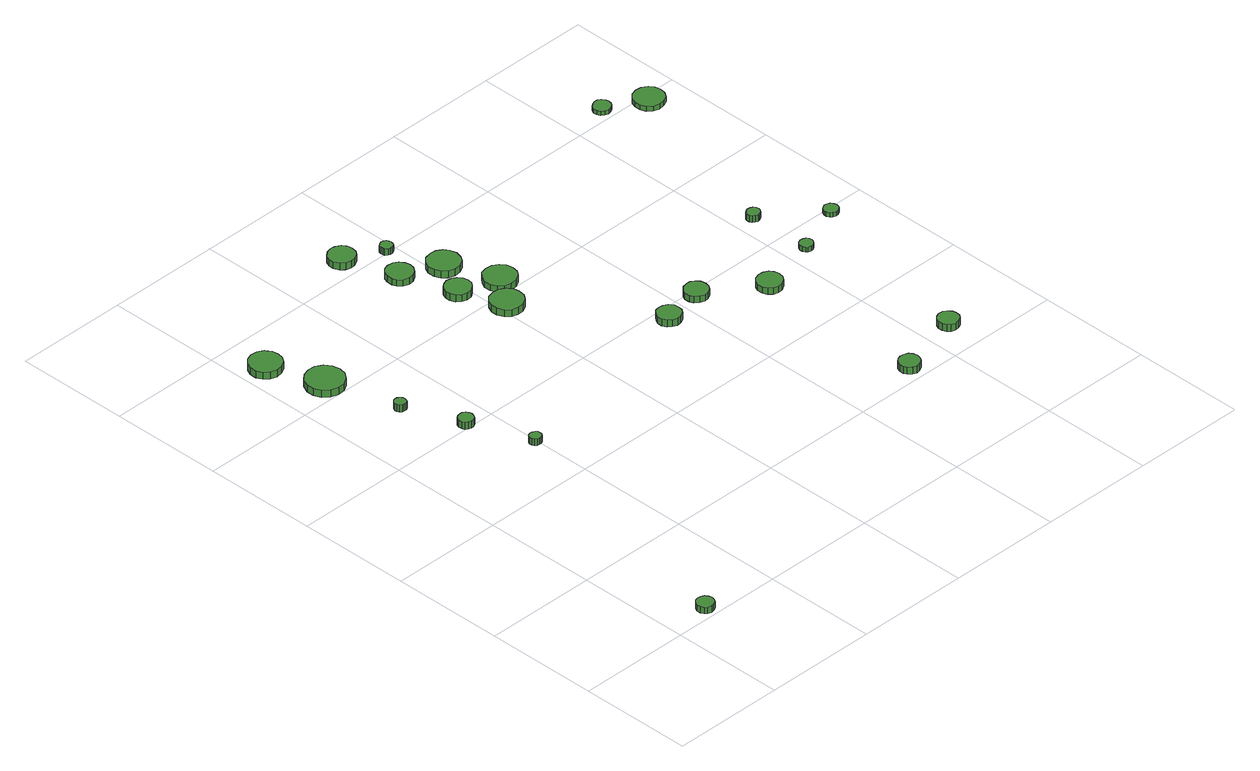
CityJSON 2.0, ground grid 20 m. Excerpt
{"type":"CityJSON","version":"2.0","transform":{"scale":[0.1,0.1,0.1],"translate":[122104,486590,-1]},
"CityObjects":{
"tree1":{"type":"SolitaryVegetationObject","attributes":{"function":"something"},"geometry":[{"type":"MultiSurface","lod":"1","boundaries":[[[0,1,2,3,4,5,6,7,8,9,10,11,12,13,14]],[[15,16,17,18,19,20,21,22,23,24,25,26,27,28,29]],[[0,29,28,1]],[[1,28,27,2]],[[2,27,26,3]],[[3,26,25,4]],[[4,25,24,5]],[[5,24,23,6]],[[6,23,22,7]],[[7,22,21,8]],[[8,21,20,9]],[[9,20,19,10]],[[10,19,18,11]],[[11,18,17,12]],[[12,17,16,13]],[[13,16,15,14]],[[14,15,29,0]]]}]},
"tree2":{"type":"SolitaryVegetationObject","attributes":{"function":"something"},"geometry":[{"type":"MultiSurface","lod":"1","boundaries":[[[30,31,32,33,34,35,36,37,38,39,40,41,42,43,44]],[[45,46,47,48,49,50,51,52,53,54,55,56,57,58,59]],[[30,59,58,31]],[[31,58,57,32]],[[32,57,56,33]],[[33,56,55,34]],[[34,55,54,35]],[[35,54,53,36]],[[36,53,52,37]],[[37,52,51,38]],[[38,51,50,39]],[[39,50,49,40]],[[40,49,48,41]],[[41,48,47,42]],[[42,47,46,43]],[[43,46,45,44]],[[44,45,59,30]]]}]},
"tree3":{"type":"SolitaryVegetationObject","attributes":{"function":"something"},"geometry":[{"type":"MultiSurface","lod":"1","boundaries":[[[60,61,62,63,64,65,66,67,68,69,70,71,72,73,74]],[[75,76,77,78,79,80,81,82,83,84,85,86,87,88,89]],[[60,89,88,61]],[[61,88,87,62]],[[62,87,86,63]],[[63,86,85,64]],[[64,85,84,65]],[[65,84,83,66]],[[66,83,82,67]],[[67,82,81,68]],[[68,81,80,69]],[[69,80,79,70]],[[70,79,78,71]],[[71,78,77,72]],[[72,77,76,73]],[[73,76,75,74]],[[74,75,89,60]]]}]},
"tree4":{"type":"SolitaryVegetationObject","attributes":{"function":"something"},"geometry":[{"type":"MultiSurface","lod":"1","boundaries":[[[90,91,92,93,94,95,96,97,98,99,100,101,102,103,104]],[[105,106,107,108,109,110,111,112,113,114,115,116,117,118,119]],[[90,119,118,91]],[[91,118,117,92]],[[92,117,116,93]],[[93,116,115,94]],[[94,115,114,95]],[[95,114,113,96]],[[96,113,112,97]],[[97,112,111,98]],[[98,111,110,99]],[[99,110,109,100]],[[100,109,108,101]],[[101,108,107,102]],[[102,107,106,103]],[[103,106,105,104]],[[104,105,119,90]]]}]},
"tree5":{"type":"SolitaryVegetationObject","attributes":{"function":"something"},"geometry":[{"type":"MultiSurface","lod":"1","boundaries":[[[120,121,122,123,124,125,126,127,128,129,130,131,132,133,134]],[[135,136,137,138,139,140,141,142,143,144,145,146,147,148,149]],[[120,149,148,121]],[[121,148,147,122]],[[122,147,146,123]],[[123,146,145,124]],[[124,145,144,125]],[[125,144,143,126]],[[126,143,142,127]],[[127,142,141,128]],[[128,141,140,129]],[[129,140,139,130]],[[130,139,138,131]],[[131,138,137,132]],[[132,137,136,133]],[[133,136,135,134]],[[134,135,149,120]]]}]},
"tree6":{"type":"SolitaryVegetationObject","attributes":{"function":"something"},"geometry":[{"type":"MultiSurface","lod":"1","boundaries":[[[150,151,152,153,154,155,156,157,158,159,160,161,162,163,164]],[[165,166,167,168,169,170,171,172,173,174,175,176,177,178,179]],[[150,179,178,151]],[[151,178,177,152]],[[152,177,176,153]],[[153,176,175,154]],[[154,175,174,155]],[[155,174,173,156]],[[156,173,172,157]],[[157,172,171,158]],[[158,171,170,159]],[[159,170,169,160]],[[160,169,168,161]],[[161,168,167,162]],[[162,167,166,163]],[[163,166,165,164]],[[164,165,179,150]]]}]},
"tree7":{"type":"SolitaryVegetationObject","attributes":{"function":"something"},"geometry":[{"type":"MultiSurface","lod":"1","boundaries":[[[180,181,182,183,184,185,186,187,188,189,190,191,192,193,194]],[[195,196,197,198,199,200,201,202,203,204,205,206,207,208,209]],[[180,209,208,181]],[[181,208,207,182]],[[182,207,206,183]],[[183,206,205,184]],[[184,205,204,185]],[[185,204,203,186]],[[186,203,202,187]],[[187,202,201,188]],[[188,201,200,189]],[[189,200,199,190]],[[190,199,198,191]],[[191,198,197,192]],[[192,197,196,193]],[[193,196,195,194]],[[194,195,209,180]]]}]},
"tree8":{"type":"SolitaryVegetationObject","attributes":{"function":"something"},"geometry":[{"type":"MultiSurface","lod":"1","boundaries":[[[210,211,212,213,214,215,216,217,218,219,220,221,222,223,224]],[[225,226,227,228,229,230,231,232,233,234,235,236,237,238,239]],[[210,239,238,211]],[[211,238,237,212]],[[212,237,236,213]],[[213,236,235,214]],[[214,235,234,215]],[[215,234,233,216]],[[216,233,232,217]],[[217,232,231,218]],[[218,231,230,219]],[[219,230,229,220]],[[220,229,228,221]],[[221,228,227,222]],[[222,227,226,223]],[[223,226,225,224]],[[224,225,239,210]]]}]},
"tree9":{"type":"SolitaryVegetationObject","attributes":{"function":"something"},"geometry":[{"type":"MultiSurface","lod":"1","boundaries":[[[240,241,242,243,244,245,246,247,248,249,250,251,252,253,254]],[[255,256,257,258,259,260,261,262,263,264,265,266,267,268,269]],[[240,269,268,241]],[[241,268,267,242]],[[242,267,266,243]],[[243,266,265,244]],[[244,265,264,245]],[[245,264,263,246]],[[246,263,262,247]],[[247,262,261,248]],[[248,261,260,249]],[[249,260,259,250]],[[250,259,258,251]],[[251,258,257,252]],[[252,257,256,253]],[[253,256,255,254]],[[254,255,269,240]]]}]},
"tree10":{"type":"SolitaryVegetationObject","attributes":{"function":"something"},"geometry":[{"type":"MultiSurface","lod":"1","boundaries":[[[270,271,272,273,274,275,276,277,278,279,280,281,282,283,284]],[[285,286,287,288,289,290,291,292,293,294,295,296,297,298,299]],[[270,299,298,271]],[[271,298,297,272]],[[272,297,296,273]],[[273,296,295,274]],[[274,295,294,275]],[[275,294,293,276]],[[276,293,292,277]],[[277,292,291,278]],[[278,291,290,279]],[[279,290,289,280]],[[280,289,288,281]],[[281,288,287,282]],[[282,287,286,283]],[[283,286,285,284]],[[284,285,299,270]]]}]},
"tree11":{"type":"SolitaryVegetationObject","attributes":{"function":"something"},"geometry":[{"type":"MultiSurface","lod":"1","boundaries":[[[300,301,302,303,304,305,306,307,308,309,310,311,312,313,314]],[[315,316,317,318,319,320,321,322,323,324,325,326,327,328,329]],[[300,329,328,301]],[[301,328,327,302]],[[302,327,326,303]],[[303,326,325,304]],[[304,325,324,305]],[[305,324,323,306]],[[306,323,322,307]],[[307,322,321,308]],[[308,321,320,309]],[[309,320,319,310]],[[310,319,318,311]],[[311,318,317,312]],[[312,317,316,313]],[[313,316,315,314]],[[314,315,329,300]]]}]},
"tree12":{"type":"SolitaryVegetationObject","attributes":{"function":"something"},"geometry":[{"type":"MultiSurface","lod":"1","boundaries":[[[330,331,332,333,334,335,336,337,338,339,340,341,342,343,344]],[[345,346,347,348,349,350,351,352,353,354,355,356,357,358,359]],[[330,359,358,331]],[[331,358,357,332]],[[332,357,356,333]],[[333,356,355,334]],[[334,355,354,335]],[[335,354,353,336]],[[336,353,352,337]],[[337,352,351,338]],[[338,351,350,339]],[[339,350,349,340]],[[340,349,348,341]],[[341,348,347,342]],[[342,347,346,343]],[[343,346,345,344]],[[344,345,359,330]]]}]},
"tree13":{"type":"SolitaryVegetationObject","attributes":{"function":"something"},"geometry":[{"type":"MultiSurface","lod":"1","boundaries":[[[360,361,362,363,364,365,366,367,368,369,370,371,372,373,374]],[[375,376,377,378,379,380,381,382,383,384,385,386,387,388,389]],[[360,389,388,361]],[[361,388,387,362]],[[362,387,386,363]],[[363,386,385,364]],[[364,385,384,365]],[[365,384,383,366]],[[366,383,382,367]],[[367,382,381,368]],[[368,381,380,369]],[[369,380,379,370]],[[370,379,378,371]],[[371,378,377,372]],[[372,377,376,373]],[[373,376,375,374]],[[374,375,389,360]]]}]},
"tree14":{"type":"SolitaryVegetationObject","attributes":{"function":"something"},"geometry":[{"type":"MultiSurface","lod":"1","boundaries":[[[390,391,392,393,394,395,396,397,398,399,400,401,402,403,404]],[[405,406,407,408,409,410,411,412,413,414,415,416,417,418,419]],[[390,419,418,391]],[[391,418,417,392]],[[392,417,416,393]],[[393,416,415,394]],[[394,415,414,395]],[[395,414,413,396]],[[396,413,412,397]],[[397,412,411,398]],[[398,411,410,399]],[[399,410,409,400]],[[400,409,408,401]],[[401,408,407,402]],[[402,407,406,403]],[[403,406,405,404]],[[404,405,419,390]]]}]},
"tree15":{"type":"SolitaryVegetationObject","attributes":{"function":"something"},"geometry":[{"type":"MultiSurface","lod":"1","boundaries":[[[420,421,422,423,424,425,426,427,428,429,430,431,432,433,434]],[[435,436,437,438,439,440,441,442,443,444,445,446,447,448,449]],[[420,449,448,421]],[[421,448,447,422]],[[422,447,446,423]],[[423,446,445,424]],[[424,445,444,425]],[[425,444,443,426]],[[426,443,442,427]],[[427,442,441,428]],[[428,441,440,429]],[[429,440,439,430]],[[430,439,438,431]],[[431,438,437,432]],[[432,437,436,433]],[[433,436,435,434]],[[434,435,449,420]]]}]},
"tree16":{"type":"SolitaryVegetationObject","attributes":{"function":"something"},"geometry":[{"type":"MultiSurface","lod":"1","boundaries":[[[450,451,452,453,454,455,456,457,458,459,460,461,462,463,464]],[[465,466,467,468,469,470,471,472,473,474,475,476,477,478,479]],[[450,479,478,451]],[[451,478,477,452]],[[452,477,476,453]],[[453,476,475,454]],[[454,475,474,455]],[[455,474,473,456]],[[456,473,472,457]],[[457,472,471,458]],[[458,471,470,459]],[[459,470,469,460]],[[460,469,468,461]],[[461,468,467,462]],[[462,467,466,463]],[[463,466,465,464]],[[464,465,479,450]]]}]},
"tree17":{"type":"SolitaryVegetationObject","attributes":{"function":"something"},"geometry":[{"type":"MultiSurface","lod":"1","boundaries":[[[480,481,482,483,484,485,486,487,488,489,490,491,492,493,494]],[[495,496,497,498,499,500,501,502,503,504,505,506,507,508,509]],[[480,509,508,481]],[[481,508,507,482]],[[482,507,506,483]],[[483,506,505,484]],[[484,505,504,485]],[[485,504,503,486]],[[486,503,502,487]],[[487,502,501,488]],[[488,501,500,489]],[[489,500,499,490]],[[490,499,498,491]],[[491,498,497,492]],[[492,497,496,493]],[[493,496,495,494]],[[494,495,509,480]]]}]},
"tree18":{"type":"SolitaryVegetationObject","attributes":{"function":"something"},"geometry":[{"type":"MultiSurface","lod":"1","boundaries":[[[510,511,512,513,514,515,516,517,518,519,520,521,522,523,524]],[[525,526,527,528,529,530,531,532,533,534,535,536,537,538,539]],[[510,539,538,511]],[[511,538,537,512]],[[512,537,536,513]],[[513,536,535,514]],[[514,535,534,515]],[[515,534,533,516]],[[516,533,532,517]],[[517,532,531,518]],[[518,531,530,519]],[[519,530,529,520]],[[520,529,528,521]],[[521,528,527,522]],[[522,527,526,523]],[[523,526,525,524]],[[524,525,539,510]]]}]},
"tree19":{"type":"SolitaryVegetationObject","attributes":{"function":"something"},"geometry":[{"type":"MultiSurface","lod":"1","boundaries":[[[540,541,542,543,544,545,546,547,548,549,550,551,552,553,554]],[[555,556,557,558,559,560,561,562,563,564,565,566,567,568,569]],[[540,569,568,541]],[[541,568,567,542]],[[542,567,566,543]],[[543,566,565,544]],[[544,565,564,545]],[[545,564,563,546]],[[546,563,562,547]],[[547,562,561,548]],[[548,561,560,549]],[[549,560,559,550]],[[550,559,558,551]],[[551,558,557,552]],[[552,557,556,553]],[[553,556,555,554]],[[554,555,569,540]]]}]},
"tree20":{"type":"SolitaryVegetationObject","attributes":{"function":"something"},"geometry":[{"type":"MultiSurface","lod":"1","boundaries":[[[570,571,572,573,574,575,576,577,578,579,580,581,582,583,584]],[[585,586,587,588,589,590,591,592,593,594,595,596,597,598,599]],[[570,599,598,571]],[[571,598,597,572]],[[572,597,596,573]],[[573,596,595,574]],[[574,595,594,575]],[[575,594,593,576]],[[576,593,592,577]],[[577,592,591,578]],[[578,591,590,579]],[[579,590,589,580]],[[580,589,588,581]],[[581,588,587,582]],[[582,587,586,583]],[[583,586,585,584]],[[584,585,599,570]]]}]},
"tree21":{"type":"SolitaryVegetationObject","attributes":{"function":"something"},"geometry":[{"type":"MultiSurface","lod":"1","boundaries":[[[600,601,602,603,604,605,606,607,608,609,610,611,612,613,614]],[[615,616,617,618,619,620,621,622,623,624,625,626,627,628,629]],[[600,629,628,601]],[[601,628,627,602]],[[602,627,626,603]],[[603,626,625,604]],[[604,625,624,605]],[[605,624,623,606]],[[606,623,622,607]],[[607,622,621,608]],[[608,621,620,609]],[[609,620,619,610]],[[610,619,618,611]],[[611,618,617,612]],[[612,617,616,613]],[[613,616,615,614]],[[614,615,629,600]]]}]},
"tree22":{"type":"SolitaryVegetationObject","attributes":{"function":"something"},"geometry":[{"type":"MultiSurface","lod":"1","boundaries":[[[630,631,632,633,634,635,636,637,638,639,640,641,642,643,644]],[[645,646,647,648,649,650,651,652,653,654,655,656,657,658,659]],[[630,659,658,631]],[[631,658,657,632]],[[632,657,656,633]],[[633,656,655,634]],[[634,655,654,635]],[[635,654,653,636]],[[636,653,652,637]],[[637,652,651,638]],[[638,651,650,639]],[[639,650,649,640]],[[640,649,648,641]],[[641,648,647,642]],[[642,647,646,643]],[[643,646,645,644]],[[644,645,659,630]]]}]},
"tree23":{"type":"SolitaryVegetationObject","attributes":{"function":"something"},"geometry":[{"type":"MultiSurface","lod":"1","boundaries":[[[660,661,662,663,664,665,666,667,668,669,670,671,672,673,674]],[[675,676,677,678,679,680,681,682,683,684,685,686,687,688,689]],[[660,689,688,661]],[[661,688,687,662]],[[662,687,686,663]],[[663,686,685,664]],[[664,685,684,665]],[[665,684,683,666]],[[666,683,682,667]],[[667,682,681,668]],[[668,681,680,669]],[[669,680,679,670]],[[670,679,678,671]],[[671,678,677,672]],[[672,677,676,673]],[[673,676,675,674]],[[674,675,689,660]]]}]}
},
"vertices":[
[92,22,18],[90,28,18],[87,33,18],[81,36,18],[75,37,18],[69,35,18],[65,31,18],[62,25,18],[62,19,18],[65,13,18],[69,9,18],[75,7,18],[81,8,18],[87,11,18],[90,16,18],[90,16,6],[87,11,6],[81,8,6],[75,7,6],[69,9,6],[65,13,6],[62,19,6],[62,25,6],[65,31,6],[69,35,6],[75,37,6],[81,36,6],[87,33,6],[90,28,6],[92,22,6],
[63,919,27],[61,930,27],[54,940,27],[44,946,27],[32,947,27],[21,943,27],[13,935,27],[8,925,27],[8,913,27],[13,903,27],[21,895,27],[32,891,27],[44,893,27],[54,898,27],[61,908,27],[61,908,14],[54,898,14],[44,893,14],[32,891,14],[21,895,14],[13,903,14],[8,913,14],[8,925,14],[13,935,14],[21,943,14],[32,947,14],[44,946,14],[54,940,14],[61,930,14],[63,919,14],
[102,825,27],[99,839,27],[91,850,27],[79,857,27],[66,858,27],[53,854,27],[43,845,27],[37,832,27],[37,819,27],[43,806,27],[53,797,27],[66,793,27],[79,794,27],[91,801,27],[99,812,27],[99,812,14],[91,801,14],[79,794,14],[66,793,14],[53,797,14],[43,806,14],[37,819,14],[37,832,14],[43,845,14],[53,854,14],[66,858,14],[79,857,14],[91,850,14],[99,839,14],[102,825,14],
[118,703,26],[117,707,26],[115,710,26],[111,713,26],[107,713,26],[103,712,26],[100,709,26],[98,705,26],[98,701,26],[100,697,26],[103,694,26],[107,693,26],[111,693,26],[115,695,26],[117,699,26],[117,699,13],[115,695,13],[111,693,13],[107,693,13],[103,694,13],[100,697,13],[98,701,13],[98,705,13],[100,709,13],[103,712,13],[107,713,13],[111,713,13],[115,710,13],[117,707,13],[118,703,13],
[159,600,29],[158,605,29],[155,610,29],[150,613,29],[145,613,29],[140,612,29],[135,608,29],[133,603,29],[133,597,29],[135,592,29],[140,589,29],[145,587,29],[150,588,29],[155,590,29],[158,595,29],[158,595,16],[155,590,16],[150,588,16],[145,587,16],[140,589,16],[135,592,16],[133,597,16],[133,603,16],[135,608,16],[140,612,16],[145,613,16],[150,613,16],[155,610,16],[158,605,16],[159,600,16],
[194,490,32],[194,494,32],[191,497,32],[187,499,32],[183,500,32],[179,499,32],[176,496,32],[174,492,32],[174,488,32],[176,484,32],[179,481,32],[183,480,32],[187,480,32],[191,482,32],[194,486,32],[194,486,20],[191,482,20],[187,480,20],[183,480,20],[179,481,20],[176,484,20],[174,488,20],[174,492,20],[176,496,20],[179,499,20],[183,500,20],[187,499,20],[191,497,20],[194,494,20],[194,490,20],
[335,1029,26],[333,1038,26],[328,1045,26],[319,1050,26],[310,1051,26],[301,1048,26],[294,1042,26],[290,1033,26],[290,1024,26],[294,1015,26],[301,1009,26],[310,1006,26],[319,1007,26],[328,1012,26],[333,1019,26],[333,1019,13],[328,1012,13],[319,1007,13],[310,1006,13],[301,1009,13],[294,1015,13],[290,1024,13],[290,1033,13],[294,1042,13],[301,1048,13],[310,1051,13],[319,1050,13],[328,1045,13],[333,1038,13],[335,1029,13],
[367,936,26],[365,945,26],[359,953,26],[351,958,26],[341,959,26],[332,956,26],[325,949,26],[322,941,26],[322,931,26],[325,923,26],[332,916,26],[341,913,26],[351,914,26],[359,919,26],[365,927,26],[365,927,14],[359,919,14],[351,914,14],[341,913,14],[332,916,14],[325,923,14],[322,931,14],[322,941,14],[325,949,14],[332,956,14],[341,959,14],[351,958,14],[359,953,14],[365,945,14],[367,936,14],
[400,845,27],[398,854,27],[392,861,27],[384,866,27],[375,867,27],[366,864,27],[359,858,27],[355,849,27],[355,840,27],[359,831,27],[366,825,27],[375,822,27],[384,823,27],[392,828,27],[398,835,27],[398,835,14],[392,828,14],[384,823,14],[375,822,14],[366,825,14],[359,831,14],[355,840,14],[355,849,14],[359,858,14],[366,864,14],[375,867,14],[384,866,14],[392,861,14],[398,854,14],[400,845,14],
[433,768,28],[431,779,28],[424,788,28],[414,794,28],[402,795,28],[391,792,28],[383,784,28],[378,773,28],[378,762,28],[383,751,28],[391,743,28],[402,740,28],[414,741,28],[424,747,28],[431,756,28],[431,756,15],[424,747,15],[414,741,15],[402,740,15],[391,743,15],[383,751,15],[378,762,15],[378,773,15],[383,784,15],[391,792,15],[402,795,15],[414,794,15],[424,788,15],[431,779,15],[433,768,15],
[389,998,25],[388,1002,25],[386,1006,25],[382,1008,25],[377,1009,25],[373,1007,25],[369,1004,25],[368,1000,25],[368,996,25],[369,992,25],[373,989,25],[377,987,25],[382,988,25],[386,990,25],[388,994,25],[388,994,13],[386,990,13],[382,988,13],[377,987,13],[373,989,13],[369,992,13],[368,996,13],[368,1000,13],[369,1004,13],[373,1007,13],[377,1009,13],[382,1008,13],[386,1006,13],[388,1002,13],[389,998,13],
[439,908,25],[436,919,25],[430,928,25],[420,934,25],[408,935,25],[397,932,25],[389,924,25],[384,914,25],[384,902,25],[389,891,25],[397,884,25],[408,880,25],[420,881,25],[430,887,25],[436,896,25],[436,896,12],[430,887,12],[420,881,12],[408,880,12],[397,884,12],[389,891,12],[384,902,12],[384,914,12],[389,924,12],[397,932,12],[408,935,12],[420,934,12],[430,928,12],[436,919,12],[439,908,12],
[471,820,26],[469,831,26],[462,840,26],[452,846,26],[440,847,26],[429,844,26],[421,836,26],[416,825,26],[416,814,26],[421,803,26],[429,795,26],[440,792,26],[452,793,26],[462,799,26],[469,808,26],[469,808,14],[462,799,14],[452,793,14],[440,792,14],[429,795,14],[421,803,14],[416,814,14],[416,825,14],[421,836,14],[429,844,14],[440,847,14],[452,846,14],[462,840,14],[469,831,14],[471,820,14],
[571,565,31],[570,573,31],[565,580,31],[557,584,31],[549,585,31],[541,583,31],[535,577,31],[531,569,31],[531,561,31],[535,553,31],[541,548,31],[549,545,31],[557,546,31],[565,550,31],[570,557,31],[570,557,18],[565,550,18],[557,546,18],[549,545,18],[541,548,18],[535,553,18],[531,561,18],[531,569,18],[535,577,18],[541,583,18],[549,585,18],[557,584,18],[565,580,18],[570,573,18],[571,565,18],
[740,220,29],[738,228,29],[734,234,29],[727,237,29],[720,238,29],[713,236,29],[707,231,29],[704,224,29],[704,216,29],[707,210,29],[713,205,29],[720,202,29],[727,203,29],[734,207,29],[738,213,29],[738,213,16],[734,207,16],[727,203,16],[720,202,16],[713,205,16],[707,210,16],[704,216,16],[704,224,16],[707,231,16],[713,236,16],[720,238,16],[727,237,16],[734,234,16],[738,228,16],[740,220,16],
[647,581,27],[645,590,27],[640,596,27],[633,601,27],[625,601,27],[617,599,27],[610,593,27],[607,586,27],[607,577,27],[610,570,27],[617,564,27],[625,561,27],[633,562,27],[640,566,27],[645,573,27],[645,573,15],[640,566,15],[633,562,15],[625,561,15],[617,564,15],[610,570,15],[607,577,15],[607,586,15],[610,593,15],[617,599,15],[625,601,15],[633,601,15],[640,596,15],[645,590,15],[647,581,15],
[747,522,23],[745,531,23],[740,538,23],[732,542,23],[723,543,23],[714,540,23],[708,534,23],[704,526,23],[704,517,23],[708,509,23],[714,503,23],[723,500,23],[732,501,23],[740,506,23],[745,513,23],[745,513,11],[740,506,11],[732,501,11],[723,500,11],[714,503,11],[708,509,11],[704,517,11],[704,526,11],[708,534,11],[714,540,11],[723,543,11],[732,542,11],[740,538,11],[745,531,11],[747,522,11],
[866,262,21],[865,269,21],[860,275,21],[854,279,21],[846,280,21],[839,277,21],[834,272,21],[831,265,21],[831,258,21],[834,251,21],[839,246,21],[846,244,21],[854,245,21],[860,248,21],[865,254,21],[865,254,8],[860,248,8],[854,245,8],[846,244,8],[839,246,8],[834,251,8],[831,258,8],[831,265,8],[834,272,8],[839,277,8],[846,280,8],[854,279,8],[860,275,8],[865,269,8],[866,262,8],
[849,553,17],[848,558,17],[845,562,17],[841,564,17],[836,565,17],[831,563,17],[828,560,17],[826,556,17],[826,551,17],[828,546,17],[831,543,17],[836,542,17],[841,542,17],[845,545,17],[848,549,17],[848,549,8],[845,545,8],[841,542,8],[836,542,8],[831,543,8],[828,546,8],[826,551,8],[826,556,8],[828,560,8],[831,563,8],[836,565,8],[841,564,8],[845,562,8],[848,558,8],[849,553,8],
[846,663,20],[845,668,20],[842,672,20],[838,674,20],[833,675,20],[829,673,20],[825,670,20],[823,666,20],[823,661,20],[825,657,20],[829,654,20],[833,652,20],[838,653,20],[842,655,20],[845,659,20],[845,659,8],[842,655,8],[838,653,8],[833,652,8],[829,654,8],[825,657,8],[823,661,8],[823,666,8],[825,670,8],[829,673,8],[833,675,8],[838,674,8],[842,672,8],[845,668,8],[846,663,8],
[940,589,16],[939,594,16],[936,599,16],[931,601,16],[926,602,16],[921,600,16],[917,597,16],[915,592,16],[915,587,16],[917,582,16],[921,579,16],[926,577,16],[931,577,16],[936,580,16],[939,584,16],[939,584,8],[936,580,8],[931,577,8],[926,577,8],[921,579,8],[917,582,8],[915,587,8],[915,592,8],[917,597,8],[921,600,8],[926,602,8],[931,601,8],[936,599,8],[939,594,8],[940,589,8],
[883,1019,18],[882,1025,18],[878,1030,18],[873,1034,18],[867,1034,18],[861,1032,18],[856,1028,18],[853,1022,18],[853,1016,18],[856,1010,18],[861,1006,18],[867,1004,18],[873,1005,18],[878,1008,18],[882,1013,18],[882,1013,10],[878,1008,10],[873,1005,10],[867,1004,10],[861,1006,10],[856,1010,10],[853,1016,10],[853,1022,10],[856,1028,10],[861,1032,10],[867,1034,10],[873,1034,10],[878,1030,10],[882,1025,10],[883,1019,10],
[959,983,19],[957,994,19],[951,1002,19],[941,1008,19],[931,1009,19],[920,1006,19],[912,998,19],[908,989,19],[908,978,19],[912,968,19],[920,961,19],[931,958,19],[941,959,19],[951,964,19],[957,973,19],[957,973,10],[951,964,10],[941,959,10],[931,958,10],[920,961,10],[912,968,10],[908,978,10],[908,989,10],[912,998,10],[920,1006,10],[931,1009,10],[941,1008,10],[951,1002,10],[957,994,10],[959,983,10]
]}
